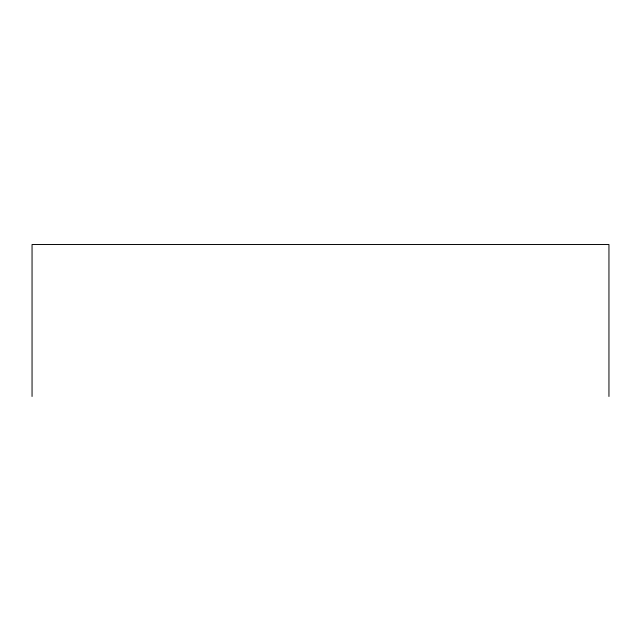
<?xml version="1.0" encoding="UTF-8"?>
<svg xmlns="http://www.w3.org/2000/svg" width="641" height="641" viewBox="0 0 641 641"><rect width="100%" height="100%" fill="white"/><g stroke="black" fill="none" stroke-linecap="round" stroke-linejoin="round"><path stroke-width="0.96" d="M608.95 396.475L608.95 244.525L32.05 244.525L32.05 396.475"/></g></svg>
